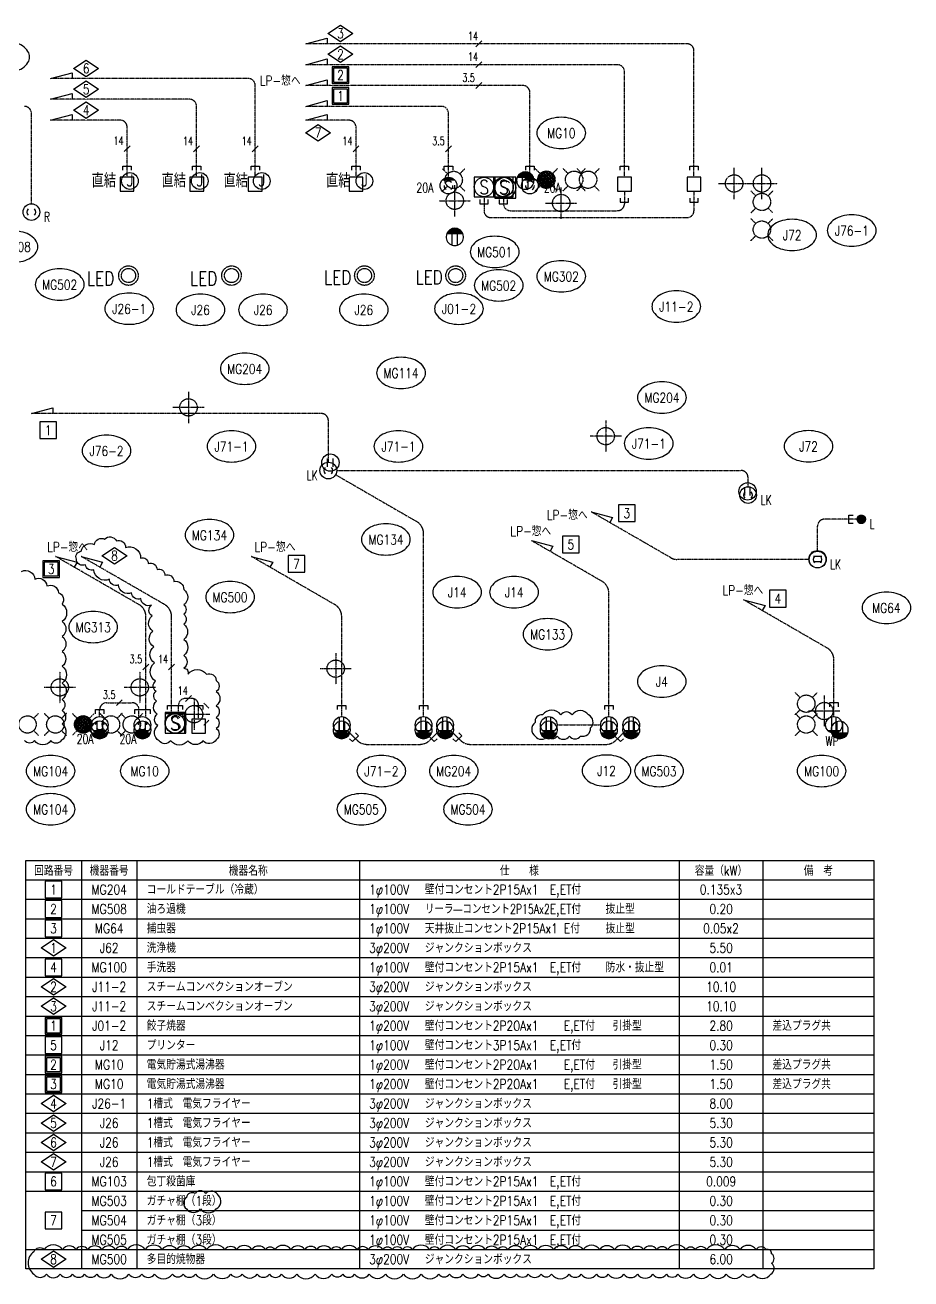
# Model space of a CAD drawing. Header units: millimetres. Extents: x -27087 to 36981, y 13799 to 34987.
# Drawn here: x 30611 to 36981, y 13799 to 22820 of the extents above; entities that cross this region are included whole.
import ezdxf
from ezdxf.enums import TextEntityAlignment as Align

# ---------------------------------------------------------------- set-up
doc = ezdxf.new("R2010")
doc.units = ezdxf.units.MM
doc.header["$LTSCALE"] = 0.2
doc.set_wipeout_variables(frame=1)
doc.linetypes.add('CENTER', pattern=[50.8, 31.75, -6.35, 6.35, -6.35])
doc.linetypes.add('HIDDEN', pattern=[9.525, 6.35, -3.175])
doc.layers.get('Defpoints').update_dxf_attribs({"color": 5})
for name, color, linetype in [('1_シンボル', 2, 'Continuous'), ('1_乗数', 3, 'Continuous'), ('1_回路番号', 4, 'Continuous'), ('1_文字', 3, 'Continuous'), ('1_機器番号', 3, 'Continuous'), ('1_表', 7, 'Continuous'), ('1_配線_1', 1, 'Continuous'), ('1_配線_4', 1, 'CENTER'), ('A_什器', 9, 'HIDDEN')]:
    doc.layers.add(name, color=color, linetype=linetype)
doc.layers.add('1_追加変更', color=10, linetype='Continuous', plot=False)
doc.styles.get("Standard").update_dxf_attribs({"font": 'simplex.shx', "width": 0.8, "bigfont": 'extfont2.shx'})

# ---------------------------------------------------------------- blocks, each defined once
blk = doc.blocks.new('INS-G773T')
at = {"color": 0}
for p, q in [((-57.9, 23.5), (57.9, 23.5)), ((-51, 23.5), (-55.7, 28.3)), ((-42.1, 23.5), (-52.5, 33.9)), ((-33.3, 23.5), (-48.8, 39)), ((-24.5, 23.5), (-44.7, 43.7)), ((-15.6, 23.5), (-40.1, 48)), ((-6.8, 23.5), (-35, 51.8)), ((2.1, 23.5), (-29.5, 55.1)), ((10.9, 23.5), (-23.5, 57.9)), ((-20, -59.2), (-20, 23.5)), ((19.7, 23.5), (-16.9, 60.2)), ((28.6, 23.5), (-9.7, 61.7)), ((37.4, 23.5), (-1.6, 62.5)), ((46.2, 23.5), (7.7, 62)), ((55.1, 23.5), (19.1, 59.5)), ((20, -59.2), (20, 23.5)), ((50.2, 37.2), (37.2, 50.2))]:
    blk.add_line(p, q, dxfattribs=at)
for start, end in [(157.91387, 22.08613), (22.08613, 157.91387)]:
    blk.add_arc((0, 0), 62.5, start, end, dxfattribs=at)
blk = doc.blocks.new('INS-GJUIF')
at = {"color": 0}
blk.add_lwpolyline([(163.8, -40.1, 0.144506), (175.6, 0, 0.144506), (163.8, 40.1, 0.107176), (124.2, 79.5, 0.077741), (70.1, 103.4, 0.064924), (0, 112.5, 0.064924), (-70.1, 103.4, 0.077741), (-124.2, 79.5, 0.107176), (-163.8, 40.1, 0.144506), (-175.6, 0, 0.144506), (-163.8, -40.1, 0.107176), (-124.2, -79.5, 0.077741), (-70.1, -103.4, 0.064924), (0, -112.5, 0.064924), (70.1, -103.4, 0.077741), (124.2, -79.5, 0.107176), (163.8, -40.1)], format="xyb", dxfattribs=at)
blk = doc.blocks.new('INS-G5H7H')
at = {"color": 0}
blk.add_circle((0, 0), 60, dxfattribs=at)
at = {"color": 0, "width": 0.8}
blk.add_text('Ｊ', height=100, dxfattribs=at).set_placement((0, 0), align=Align.MIDDLE)
blk = doc.blocks.new('INS-G43KY')
at = {"color": 0}
blk.add_lwpolyline([(75, -75), (75, 75), (-75, 75), (-75, -75)], close=True, dxfattribs=at)
blk.add_circle((0, 0), 75, dxfattribs=at)
blk.add_text('S', height=100, rotation=180, dxfattribs=at).set_placement((0, 0), align=Align.MIDDLE_CENTER)
blk = doc.blocks.new('INS-G8806')
at = {"color": 0}
for p, q in [((-57.9, 23.5), (57.9, 23.5)), ((-51, 23.5), (-55.7, 28.3)), ((-42.1, 23.5), (-52.5, 33.9)), ((-33.3, 23.5), (-48.8, 39)), ((-24.5, 23.5), (-44.7, 43.7)), ((-15.6, 23.5), (-40.1, 48)), ((-6.8, 23.5), (-35, 51.8)), ((2.1, 23.5), (-29.5, 55.1)), ((10.9, 23.5), (-23.5, 57.9)), ((-20, -59.2), (-20, 23.5)), ((19.7, 23.5), (-16.9, 60.2)), ((28.6, 23.5), (-9.7, 61.7)), ((37.4, 23.5), (-1.6, 62.5)), ((46.2, 23.5), (7.7, 62)), ((55.1, 23.5), (19.1, 59.5)), ((20, -59.2), (20, 23.5)), ((50.2, 37.2), (37.2, 50.2))]:
    blk.add_line(p, q, dxfattribs=at)
for start, end in [(157.91387, 22.08613), (22.08613, 157.91387)]:
    blk.add_arc((0, 0), 62.5, start, end, dxfattribs=at)
blk = doc.blocks.new('INS-G5VQ8')
at = {"color": 0}
for p, q in [((30, 20), (-30, 20)), ((30, -20), (-30, -20))]:
    blk.add_line(p, q, dxfattribs=at)
blk.add_circle((0, 0), 62.5, dxfattribs=at)
blk = doc.blocks.new('INS-GC8IQ')
at = {"color": 0}
for p, q in [((-79.5, 79.5), (-44.2, 44.2)), ((-2.6, 62.4), (-62.4, 2.6)), ((6, 62.2), (-62.2, -6)), ((-12.7, 61.2), (-61.2, 12.7)), ((13.6, 61), (-61, -13.6)), ((20.5, 59), (-59, -20.5)), ((-25.8, 56.9), (-56.9, 25.8)), ((26.8, 56.5), (-56.5, -26.8)), ((32.5, 53.4), (-53.4, -32.5)), ((37.8, 49.8), (-49.8, -37.8)), ((42.6, 45.8), (-45.8, -42.6)), ((46.9, 41.3), (-41.3, -46.9)), ((50.8, 36.4), (-36.4, -50.8)), ((54.3, 31), (-31, -54.3)), ((57.2, 25.1), (-25.1, -57.2)), ((59.7, 18.7), (-18.6, -59.7)), ((61.4, 11.6), (-11.6, -61.4)), ((62.4, 3.7), (-3.7, -62.4)), ((44.2, 44.2), (79.5, 79.5)), ((-79.5, -79.5), (-44.2, -44.2)), ((62.3, -5.2), (5.2, -62.3)), ((60.4, -15.9), (15.9, -60.4)), ((54.4, -30.8), (30.8, -54.4)), ((44.2, -44.2), (79.5, -79.5))]:
    blk.add_line(p, q, dxfattribs=at)
blk.add_circle((0, 0), 62.5, dxfattribs=at)
blk = doc.blocks.new('O-ｺﾝｾﾝﾄ抜け止め')
at = {"color": 0, "linetype": 'ByBlock'}
blk.add_circle((0, 0), 150, dxfattribs=at)
for start, end in [(135, 225), (315, 45)]:
    blk.add_arc((0, 0), 80, start, end, dxfattribs=at)
blk = doc.blocks.new('O-ｺﾝｾﾝﾄW')
at = {"linetype": 'ByBlock'}
blk.add_hatch(color=0, dxfattribs=at).paths.add_polyline_path([(112, 50), (-112, 50, 0.447214)])
at = {"color": 0, "linetype": 'ByBlock'}
for p, q in [((-40, 50), (-40, 295)), ((40, 50), (40, 295)), ((-112, 50), (112, 50))]:
    blk.add_line(p, q, dxfattribs=at)
blk.add_circle((0, 150), 150, dxfattribs=at)
blk = doc.blocks.new('C-条数1')
at = {"color": 0, "linetype": 'ByBlock'}
blk.add_line((-106, -106), (106, 106), dxfattribs=at)
blk = doc.blocks.new('C-ｼﾞｬﾝｸｼｮﾝﾎﾞｯｸｽ')
at = {"color": 0, "linetype": 'ByBlock'}
blk.add_lwpolyline([(-100, -100), (100, -100), (100, 100), (-100, 100)], close=True, dxfattribs=at)
blk = doc.blocks.new('ハイプロスイッチ')
at = {"color": 0, "linetype": 'ByBlock'}
blk.add_lwpolyline([(-179, -172), (171, -172), (171, 178), (-179, 178)], close=True, dxfattribs=at)
blk.add_circle((-4, 3), 175, dxfattribs=at)
at = {"color": 0, "linetype": 'ByBlock', "width": 0.8}
blk.add_text('S', height=250, dxfattribs=at).set_placement((0, 0), align=Align.MIDDLE)
blk = doc.blocks.new('L-SW')
at = {"linetype": 'ByBlock'}
h = blk.add_hatch(dxfattribs=at)
h.set_pattern_fill('LINE', color=0, style=0)
h.set_pattern_definition([(0, (-30500, -9025), (0, 3.175), [])])
edge = h.paths.add_edge_path()
edge.add_arc((0, 75), 75, 0, 360)
at = {"color": 0, "linetype": 'ByBlock'}
blk.add_circle((0, 75), 75, dxfattribs=at)
blk = doc.blocks.new('O-ｺﾝｾﾝﾄ引掛け3PE付')
at = {"linetype": 'ByBlock'}
h = blk.add_hatch(dxfattribs=at)
h.set_pattern_fill('LINE', color=0, style=0)
h.set_pattern_definition([(0, (-51500, -9750), (0, 3.175), [])])
h.paths.add_polyline_path([(112, 50), (-112, 50, 0.447214)])
at = {"color": 0, "linetype": 'ByBlock'}
blk.add_line((-112, 50), (112, 50), dxfattribs=at)
blk.add_circle((0, 150), 150, dxfattribs=at)
for start, end in [(120, 180), (225, 315), (0, 60)]:
    blk.add_arc((0, 150), 80, start, end, dxfattribs=at)
blk = doc.blocks.new('INS-GAYD2')
at = {"color": 0}
blk.add_lwpolyline([(-75, 75), (-75, -75), (75, -75), (75, 75)], close=True, dxfattribs=at)
blk.add_circle((0, 0), 75, dxfattribs=at)
blk.add_text('S', height=100, dxfattribs=at).set_placement((0, 0), align=Align.MIDDLE_CENTER)

msp = doc.modelspace()

# ---------------------------------------------------------------- linework, layer by layer
at = {"layer": '1_回路番号'}
for points in [[(32878.5, 22699.9), (32788.5, 22759.9), (32878.5, 22819.9), (32968.5, 22759.9), (32878.5, 22699.9)], [(32717.4, 21985), (32627.4, 22045), (32717.4, 22105), (32807.4, 22045), (32717.4, 21985)], [(30716, 19845.1), (30836, 19845.1), (30836, 19965.1), (30716, 19965.1)], [(34878.8, 19247.9), (34998.8, 19247.9), (34998.8, 19367.9), (34878.8, 19367.9)], [(34475.8, 19022.5), (34595.8, 19022.5), (34595.8, 19142.5), (34475.8, 19142.5)], [(30738.1, 18846.4), (30858.1, 18846.4), (30858.1, 18966.4), (30738.1, 18966.4)], [(30748.1, 18856.4), (30848.1, 18856.4), (30848.1, 18956.4), (30748.1, 18956.4)], [(32502.2, 18883.1), (32622.2, 18883.1), (32622.2, 19003.1), (32502.2, 19003.1)], [(35964.8, 18633.2), (36084.8, 18633.2), (36084.8, 18753.2), (35964.8, 18753.2)], [(30755.5, 16540.5), (30875.5, 16540.5), (30875.5, 16660.5), (30755.5, 16660.5)], [(30755.5, 16400.5), (30875.5, 16400.5), (30875.5, 16520.5), (30755.5, 16520.5)], [(30755.5, 16260.5), (30875.5, 16260.5), (30875.5, 16380.5), (30755.5, 16380.5)], [(30815.5, 16120.5), (30725.5, 16180.5), (30815.5, 16240.5), (30905.5, 16180.5), (30815.5, 16120.5)], [(30755.5, 15980.5), (30875.5, 15980.5), (30875.5, 16100.5), (30755.5, 16100.5)], [(30815.5, 15840.5), (30725.5, 15900.5), (30815.5, 15960.5), (30905.5, 15900.5), (30815.5, 15840.5)], [(30815.5, 15700.5), (30725.5, 15760.5), (30815.5, 15820.5), (30905.5, 15760.5), (30815.5, 15700.5)], [(30755.5, 15560.5), (30875.5, 15560.5), (30875.5, 15680.5), (30755.5, 15680.5)], [(30765.5, 15570.5), (30865.5, 15570.5), (30865.5, 15670.5), (30765.5, 15670.5)], [(30755.5, 15420.5), (30875.5, 15420.5), (30875.5, 15540.5), (30755.5, 15540.5)], [(30755.5, 15280.5), (30875.5, 15280.5), (30875.5, 15400.5), (30755.5, 15400.5)], [(30765.5, 15290.5), (30865.5, 15290.5), (30865.5, 15390.5), (30765.5, 15390.5)], [(30755.5, 15140.5), (30875.5, 15140.5), (30875.5, 15260.5), (30755.5, 15260.5)], [(30765.5, 15150.5), (30865.5, 15150.5), (30865.5, 15250.5), (30765.5, 15250.5)], [(30815.5, 15000.5), (30725.5, 15060.5), (30815.5, 15120.5), (30905.5, 15060.5), (30815.5, 15000.5)], [(30815.5, 14860.5), (30725.5, 14920.5), (30815.5, 14980.5), (30905.5, 14920.5), (30815.5, 14860.5)], [(30815.5, 14720.5), (30725.5, 14780.5), (30815.5, 14840.5), (30905.5, 14780.5), (30815.5, 14720.5)], [(30815.5, 14580.5), (30725.5, 14640.5), (30815.5, 14700.5), (30905.5, 14640.5), (30815.5, 14580.5)], [(30755.5, 14440.5), (30875.5, 14440.5), (30875.5, 14560.5), (30755.5, 14560.5)], [(30755.5, 14160.5), (30875.5, 14160.5), (30875.5, 14280.5), (30755.5, 14280.5)], [(30815.5, 13880.5), (30725.5, 13940.5), (30815.5, 14000.5), (30905.5, 13940.5), (30815.5, 13880.5)]]:
    msp.add_lwpolyline(points, close=True, dxfattribs=at)
msp.add_lwpolyline([(30585.1, 18889.8, -0.520567), (30681.4, 18834.2, -0.520567), (30767.6, 18784.5, -0.520567), (30851.2, 18736.2, -0.520567), (30876.9, 18654.6, -0.520567), (30876.9, 18528.3, -0.520567), (30876.9, 18420.9, -0.520567), (30876.9, 18313.1, -0.520567), (30876.9, 18207.2, -0.520567), (30876.9, 18084.9, -0.520567), (30876.9, 17968.6, -0.520567), (30876.9, 17889.3, -0.520567), (30876.9, 17791.7, -0.520567), (30870.1, 17672.3, -0.520567), (30796.7, 17672.3, -0.520567), (30678.8, 17672.3, -0.520567), (30607.4, 17672.3, -0.520567)], format="xyb", dxfattribs=at)
at = {"layer": '1_表', "color": 3}
for p, q in [((31015.5, 16810.5), (31015.5, 13870.5)), ((31415.5, 16810.5), (31415.5, 13870.5)), ((33015.5, 16810.5), (33015.5, 13870.5)), ((35315.5, 16810.5), (35315.5, 13870.5)), ((35915.5, 16810.5), (35915.5, 13870.5))]:
    msp.add_line(p, q, dxfattribs=at)
at = {"layer": '1_表'}
for p, q in [((30615.5, 16670.5), (36715.5, 16670.5)), ((30615.5, 16530.5), (36715.5, 16530.5)), ((30615.5, 16390.5), (36715.5, 16390.5)), ((30615.5, 16250.5), (36715.5, 16250.5)), ((30615.5, 16110.5), (36715.5, 16110.5)), ((30615.5, 15970.5), (36715.5, 15970.5)), ((30615.5, 15830.5), (36715.5, 15830.5)), ((30615.5, 15690.5), (36715.5, 15690.5)), ((30615.5, 15550.5), (36715.5, 15550.5)), ((30615.5, 15410.5), (36715.5, 15410.5)), ((30615.5, 15270.5), (36715.5, 15270.5)), ((30615.5, 15130.5), (36715.5, 15130.5)), ((30615.5, 14990.5), (36715.5, 14990.5)), ((30615.5, 14850.5), (36715.5, 14850.5)), ((30615.5, 14710.5), (36715.5, 14710.5)), ((30615.5, 14570.5), (36715.5, 14570.5)), ((30615.5, 14430.5), (36715.5, 14430.5)), ((31015.5, 14290.5), (36715.5, 14290.5)), ((31015.5, 14150.5), (36715.5, 14150.5)), ((30615.5, 14010.5), (36715.5, 14010.5))]:
    msp.add_line(p, q, dxfattribs=at)
at = {"layer": '1_表', "color": 2}
msp.add_lwpolyline([(36715.5, 16810.5), (36715.5, 13870.5), (30615.5, 13870.5), (30615.5, 16810.5)], close=True, dxfattribs=at)
at = {"layer": '1_追加変更'}
for points in [[(34278.9, 17705, 0.520567), (34367.4, 17705, 0.520567), (34437.3, 17705, 0.520567), (34525.7, 17705, 0.520567), (34605, 17705, 0.520567), (34677.9, 17763.7, 0.520567), (34663.2, 17856.9, 0.520567), (34544.1, 17856.9, 0.520567), (34463.4, 17856.9, 0.520567), (34332, 17856.9, 0.520567), (34278.9, 17801.4, 0.520567)], [(31771.4, 14303.4, 0.520567), (31871.6, 14303.4, 0.520567), (31985.4, 14303.4, 0.520567), (32001.9, 14398.2, 0.520567), (31910, 14413.8, 0.520567), (31833.4, 14413.8, 0.520567), (31771.4, 14385.9, 0.520567)], [(30674.2, 13833.5, 0.520567), (30764.3, 13833.5, 0.520567), (30862.7, 13833.5, 0.520567), (30952.7, 13833.5, 0.520567), (31039, 13833.5, 0.520567), (31126.9, 13833.5, 0.520567), (31229.5, 13833.5, 0.520567), (31357.4, 13833.5, 0.520567), (31450.5, 13833.5, 0.520567), (31542.3, 13833.5, 0.520567), (31669.9, 13833.5, 0.520567), (31748.6, 13833.5, 0.520567), (31836.1, 13833.5, 0.520567), (31966.6, 13833.5, 0.520567), (32090.6, 13833.5, 0.520567), (32172.9, 13833.5, 0.520567), (32280, 13833.5, 0.520567), (32367.3, 13833.5, 0.520567), (32455.8, 13833.5, 0.520567), (32564, 13833.5, 0.520567), (32696.2, 13833.5, 0.520567), (32816.8, 13833.5, 0.520567), (32895.5, 13833.5, 0.520567), (32980.6, 13833.5, 0.520567), (33085.8, 13833.5, 0.520567), (33202.7, 13833.5, 0.520567), (33331.8, 13833.5, 0.520567), (33459.9, 13833.5, 0.520567), (33585.6, 13833.5, 0.520567), (33663.9, 13833.5, 0.520567), (33759.9, 13833.5, 0.520567), (33872.5, 13833.5, 0.520567), (33940, 13833.5, 0.520567), (34054.9, 13833.5, 0.520567), (34144.9, 13833.5, 0.520567), (34229.4, 13833.5, 0.520567), (34322.1, 13833.5, 0.520567), (34397.4, 13833.5, 0.520567), (34522.9, 13833.5, 0.520567), (34610.5, 13833.5, 0.520567), (34719.5, 13833.5, 0.520567), (34804.8, 13833.5, 0.520567), (34917, 13833.5, 0.520567), (35014.3, 13833.5, 0.520567), (35125.4, 13833.5, 0.520567), (35222.9, 13833.5, 0.520567), (35305.7, 13833.5, 0.520567), (35416.6, 13833.5, 0.520567), (35535.5, 13833.5, 0.520567), (35653.6, 13833.5, 0.520567), (35773.2, 13833.5, 0.520567), (35852.6, 13833.5, 0.520567), (35974.6, 13833.5, 0.520567), (35979.3, 13911.5, 0.520567), (35979.3, 13980.5, 0.520567), (35941.2, 14010.5, 0.520567), (35867, 14010.5, 0.520567), (35752.3, 14010.5, 0.520567), (35642.3, 14010.5, 0.520567), (35512.1, 14010.5, 0.520567), (35430.6, 14010.5, 0.520567), (35363.3, 14010.5, 0.520567), (35230.9, 14010.5, 0.520567), (35153.2, 14010.5, 0.520567), (35057.9, 14010.5, 0.520567), (34969.5, 14010.5, 0.520567), (34848.4, 14010.5, 0.520567), (34743.4, 14010.5, 0.520567), (34624, 14010.5, 0.520567), (34518, 14010.5, 0.520567), (34412.1, 14010.5, 0.520567), (34298.4, 14010.5, 0.520567), (34188.8, 14010.5, 0.520567), (34082.8, 14010.5, 0.520567), (34011.8, 14010.5, 0.520567), (33919.3, 14010.5, 0.520567), (33811.5, 14010.5, 0.520567), (33708.6, 14010.5, 0.520567), (33590.9, 14010.5, 0.520567), (33519.6, 14010.5, 0.520567), (33396, 14010.5, 0.520567), (33323.8, 14010.5, 0.520567), (33249.7, 14010.5, 0.520567), (33183, 14010.5, 0.520567), (33079, 14010.5, 0.520567), (32997.7, 14010.5, 0.520567), (32885.4, 14010.5, 0.520567), (32812.6, 14010.5, 0.520567), (32708.6, 14010.5, 0.520567), (32622, 14010.5, 0.520567), (32522.7, 14010.5, 0.520567), (32408, 14010.5, 0.520567), (32340, 14010.5, 0.520567), (32242.6, 14010.5, 0.520567), (32131.1, 14010.5, 0.520567), (32048, 14010.5, 0.520567), (31916.1, 14010.5, 0.520567), (31803.7, 14010.5, 0.520567), (31701.8, 14010.5, 0.520567), (31596.8, 14010.5, 0.520567), (31473.8, 14010.5, 0.520567), (31346.6, 14010.5, 0.520567), (31261.5, 14010.5, 0.520567), (31163, 14010.5, 0.520567), (31061.4, 14010.5, 0.520567), (30977.6, 14010.5, 0.520567), (30879.8, 14010.5, 0.520567), (30747.2, 14010.5, 0.520567), (30674.2, 13994.4, 0.520567)]]:
    msp.add_lwpolyline(points, format="xyb", close=True, dxfattribs=at)
at = {"layer": '1_配線_1'}
for points in [[(32628.8, 22684.9), (32783.3, 22726.3), (32783.3, 22684.9)], [(32628.8, 22534.9), (32783.3, 22576.3), (32783.3, 22534.9)], [(30794.5, 22435.9), (30949, 22477.3), (30949, 22435.9)], [(32628.8, 22384.9), (32783.3, 22426.3), (32783.3, 22384.9)], [(30794.5, 22285.9), (30949, 22327.3), (30949, 22285.9)], [(32628.8, 22234.9), (32783.3, 22276.3), (32783.3, 22234.9)], [(30794.5, 22135.9), (30949, 22177.3), (30949, 22135.9)], [(32628.8, 22134.9), (32783.3, 22176.3), (32783.3, 22134.9)], [(31314.5, 21775.9), (31314.5, 21805.9), (31374.5, 21805.9), (31374.5, 21775.9)], [(31814, 21774.9), (31814, 21804.9), (31874, 21804.9), (31874, 21774.9)], [(32235.9, 21774.9), (32235.9, 21804.9), (32295.9, 21804.9), (32295.9, 21774.9)], [(32960.7, 21774.9), (32960.7, 21804.9), (33020.7, 21804.9), (33020.7, 21774.9)], [(33625.7, 21774.9), (33625.7, 21804.9), (33685.7, 21804.9), (33685.7, 21774.9)], [(34211, 21774.9), (34211, 21804.9), (34271, 21804.9), (34271, 21774.9)], [(34891, 21774.9), (34891, 21804.9), (34951, 21804.9), (34951, 21774.9)], [(35391, 21774.9), (35391, 21804.9), (35451, 21804.9), (35451, 21774.9)], [(33881, 21564.8), (33881, 21534.8), (33941, 21534.8), (33941, 21564.8)], [(34021, 21564.1), (34021, 21534.1), (34081, 21534.1), (34081, 21564.1)], [(34891, 21574.9), (34891, 21544.9), (34951, 21544.9), (34951, 21574.9)], [(35391, 21574.9), (35391, 21544.9), (35451, 21544.9), (35451, 21574.9)], [(30656, 20025.1), (30810.5, 20066.5), (30810.5, 20025.1)], [(34681.6, 19318.3), (34836.1, 19276.9), (34815.4, 19241)], [(36564.8, 19234.8), (36534.8, 19234.8), (36534.8, 19294.8), (36564.8, 19294.8)], [(34251.8, 19111.3), (34406.4, 19069.9), (34385.7, 19034)], [(30829.8, 18997.3), (30984.3, 18955.9), (30963.6, 18920)], [(31014, 18997.6), (31168.6, 18956.2), (31147.9, 18920.4)], [(32237.7, 18997.3), (32392.2, 18955.9), (32371.5, 18920)], [(35777.3, 18685.5), (35931.9, 18644.1), (35911.2, 18608.2)], [(31117.1, 17864.8), (31117.1, 17894.8), (31177.1, 17894.8), (31177.1, 17864.8)], [(31399.6, 17864.8), (31399.6, 17894.8), (31509.6, 17894.8), (31509.6, 17864.8)], [(31633.9, 17895.2), (31633.9, 17925.2), (31743.9, 17925.2), (31743.9, 17895.2)], [(31828.9, 17895.2), (31828.9, 17925.2), (31888.9, 17925.2), (31888.9, 17895.2)], [(32857.8, 17894.8), (32857.8, 17924.8), (32917.8, 17924.8), (32917.8, 17894.8)], [(33446.3, 17894.8), (33446.3, 17924.8), (33506.3, 17924.8), (33506.3, 17894.8)], [(34779.3, 17894.8), (34779.3, 17924.8), (34839.3, 17924.8), (34839.3, 17894.8)], [(36397.5, 17915), (36397.5, 17945), (36457.5, 17945), (36457.5, 17915)], [(32986.8, 17728.3), (33008.1, 17707), (32965.6, 17664.6), (32944.4, 17685.8)], [(33532.1, 17728.3), (33510.9, 17707), (33553.3, 17664.6), (33574.5, 17685.8)], [(33730.1, 17728.3), (33751.3, 17707), (33708.9, 17664.6), (33687.7, 17685.8)], [(34870.7, 17728.3), (34849.5, 17707), (34892, 17664.6), (34913.2, 17685.8)]]:
    msp.add_lwpolyline(points, dxfattribs=at)
at = {"layer": '1_配線_4'}
for p, q in [((35371, 22684.9), (32628.8, 22684.9)), ((35421, 21724.9), (35421, 22634.9)), ((34871, 22534.9), (32628.8, 22534.9)), ((34921, 21724.9), (34921, 22484.9)), ((32215.9, 22435.9), (30794.5, 22435.9)), ((32265.9, 21724.9), (32265.9, 22385.9)), ((34191, 22384.9), (32628.8, 22384.9)), ((31794, 22285.9), (30794.5, 22285.9)), ((34241, 21724.9), (34241, 22334.9)), ((31844, 21724.9), (31844, 22235.9)), ((33605.7, 22234.9), (32628.8, 22234.9)), ((30656.2, 21534.9), (30656.2, 22184.9)), ((31294.5, 22135.9), (30794.5, 22135.9)), ((32940.7, 22134.9), (32628.8, 22134.9)), ((33655.7, 21724.9), (33655.7, 22184.9)), ((31344.5, 21724.9), (31344.5, 22085.9)), ((32990.7, 21724.9), (32990.7, 22084.9)), ((33911, 21584.9), (33911, 21484.7)), ((34051, 21584.7), (34051, 21534.7)), ((34921, 21624.9), (34921, 21534.7)), ((35421, 21624.9), (35421, 21484.7)), ((34101, 21484.7), (34871, 21484.7)), ((33961, 21434.7), (35371, 21434.7)), ((32741.6, 20025.1), (30656, 20025.1)), ((32791.6, 19675.1), (32791.6, 19975.1)), ((32843.6, 19585.1), (33426.3, 19248.6)), ((32854.1, 19615.1), (35759.7, 19615.1)), ((35809.7, 19501), (35809.7, 19565.1)), ((35253.6, 18988.1), (34681.6, 19318.3)), ((36309.4, 19034.7), (36309.4, 19214.8)), ((36593.8, 19264.8), (36359.4, 19264.8)), ((33476.3, 17844.8), (33476.3, 19162)), ((34759.3, 18818.3), (34251.8, 19111.3)), ((31429.9, 18650.8), (30829.8, 18997.3)), ((31614.2, 18651.1), (31014, 18997.6)), ((32837.8, 18650.8), (32237.7, 18997.3)), ((36246.9, 18974.7), (35303.6, 18974.7)), ((34809.3, 17844.8), (34809.3, 18731.7)), ((36377.5, 18339), (35777.3, 18685.5)), ((31479.9, 17839.4), (31479.9, 18564.2)), ((31664.2, 17865.2), (31664.2, 18564.5)), ((32887.8, 17844.8), (32887.8, 18564.2)), ((36427.5, 17844.9), (36427.5, 18252.4)), ((31808.9, 17975.2), (31763.6, 17975.2)), ((31147.1, 17844.8), (31147.1, 17894.8)), ((31197.1, 17944.8), (31379.9, 17944.8)), ((31429.9, 17839.4), (31429.9, 17894.8)), ((31713.6, 17865.2), (31713.6, 17925.2)), ((31858.9, 17825.2), (31858.9, 17925.2)), ((34436.3, 17784.8), (34749.3, 17784.8)), ((32930.3, 17742.4), (32998.4, 17674.3)), ((33588.7, 17742.4), (33520.5, 17674.3)), ((33673.5, 17742.4), (33741.7, 17674.3)), ((34927.3, 17742.4), (34859.2, 17674.3)), ((33069.1, 17645), (33449.8, 17645)), ((33812.4, 17645), (34788.5, 17645))]:
    msp.add_line(p, q, dxfattribs=at)
for centre, radius, start, end in [((35371, 22634.9), 50, 0, 90), ((34871, 22484.9), 50, 0, 90), ((32215.9, 22385.9), 50, 0, 90), ((34191, 22334.9), 50, 0, 90), ((31794, 22235.9), 50, 0, 90), ((30606.2, 22184.9), 50, 0, 90), ((33605.7, 22184.9), 50, 0, 90), ((31294.5, 22085.9), 50, 0, 90), ((32940.7, 22084.9), 50, 0, 90), ((33961, 21484.7), 50, 180, 270), ((34101, 21534.7), 50, 180, 270), ((34871, 21534.7), 50, 270, 0), ((35371, 21484.7), 50, 270, 0), ((32741.6, 19975.1), 50, 0, 90), ((35759.7, 19565.1), 50, 0, 90), ((33376.3, 19162), 100, 0, 60), ((36359.4, 19214.8), 50, 90, 180), ((35303.6, 19074.7), 100, 240, 270), ((34709.3, 18731.7), 100, 0, 60), ((31379.9, 18564.2), 100, 0, 60), ((31564.2, 18564.5), 100, 0, 60), ((32787.8, 18564.2), 100, 0, 60), ((36327.5, 18252.4), 100, 0, 60), ((31763.6, 17925.2), 50, 90, 180), ((31808.9, 17925.2), 50, 0, 90), ((31197.1, 17894.8), 50, 90, 180), ((31379.9, 17894.8), 50, 0, 90), ((33069.1, 17745), 100, 225, 270), ((33449.8, 17745), 100, 270, 315), ((33812.4, 17745), 100, 225, 270), ((34788.5, 17745), 100, 270, 315)]:
    msp.add_arc(centre, radius, start, end, dxfattribs=at)
at = {"layer": 'A_什器'}
for points in [[(33613.1, 21785.2), (33648.5, 21749.8)], [(33736.9, 21749.8), (33772.2, 21785.2)], [(34279.8, 21786.9), (34315.1, 21751.5)], [(34397.1, 21657.5), (34309.5, 21745.1)], [(34401.9, 21661.6), (34313.5, 21749.9)], [(34406.2, 21666.1), (34318, 21754.3)], [(34410.1, 21671), (34323, 21758.2)], [(34413.6, 21676.4), (34328.3, 21761.6)], [(34416.6, 21682.3), (34334.2, 21764.6)], [(34419, 21688.7), (34340.7, 21767)], [(34420.7, 21695.8), (34347.7, 21768.8)], [(34421.7, 21703.6), (34355.6, 21769.7)], [(34421.6, 21712.6), (34364.5, 21769.6)], [(34419.7, 21723.3), (34375.2, 21767.8)], [(34413.7, 21738.2), (34390.1, 21761.7)], [(34403.5, 21751.5), (34438.9, 21786.9)], [(34479.8, 21786.9), (34515.1, 21751.5)], [(34579.8, 21786.9), (34615.1, 21751.5)], [(34603.5, 21751.5), (34638.9, 21786.9)], [(34703.5, 21751.5), (34738.9, 21786.9)], [(35710, 21568), (35710, 21793)], [(35910, 21568), (35910, 21793)], [(33613.1, 21626.1), (33648.5, 21661.5)], [(33700.8, 21443.4), (33700.8, 21668.4)], [(33736.9, 21661.5), (33772.2, 21626.1)], [(34279.8, 21627.8), (34315.1, 21663.2)], [(34356.7, 21644.9), (34296.9, 21704.7)], [(34365.3, 21645.1), (34297.1, 21713.3)], [(34346.6, 21646.2), (34298.1, 21694.6)], [(34372.9, 21646.3), (34298.3, 21721)], [(34379.8, 21648.3), (34300.3, 21727.8)], [(34333.5, 21650.4), (34302.4, 21681.5)], [(34386.1, 21650.9), (34302.8, 21734.1)], [(34391.8, 21654), (34305.9, 21739.9)], [(34403.5, 21663.2), (34438.9, 21627.8)], [(34466.5, 21427), (34466.5, 21652)], [(34479.8, 21627.8), (34515.1, 21663.2)], [(34579.8, 21627.8), (34615.1, 21663.2)], [(34603.5, 21663.2), (34638.9, 21627.8)], [(34703.5, 21663.2), (34738.9, 21627.8)], [(35597.5, 21680.5), (36022.5, 21680.5)], [(35865.3, 21591.8), (35830, 21627.1)], [(35953.7, 21591.8), (35989.1, 21627.1)], [(33588.3, 21555.9), (33813.3, 21555.9)], [(34354, 21539.5), (34579, 21539.5)], [(35830, 21468), (35865.3, 21503.4)], [(35989.1, 21468), (35953.7, 21503.4)], [(35865.3, 21392.6), (35830, 21427.9)], [(35953.7, 21392.6), (35989.1, 21427.9)], [(35830, 21268.8), (35865.3, 21304.2)], [(35989.1, 21268.8), (35953.7, 21304.2)], [(31786.1, 20182), (31786.1, 19957)], [(31898.6, 20069.5), (31673.6, 20069.5)], [(34786.1, 19975), (34786.1, 19750)], [(34898.6, 19862.5), (34673.6, 19862.5)], [(32844.4, 18302), (32844.4, 18077)], [(30860.5, 18167.3), (30860.5, 17942.3)], [(31435.5, 18167.3), (31435.5, 17942.3)], [(32956.9, 18189.5), (32731.9, 18189.5)], [(30973, 18054.8), (30748, 18054.8)], [(31548, 18054.8), (31323, 18054.8)], [(31825.7, 17974.5), (31825.7, 17749.5)], [(36148.7, 18017.4), (36184.1, 17982)], [(36272.4, 17982), (36307.8, 18017.4)], [(36358.2, 17997.4), (36358.2, 17772.4)], [(30707.6, 17867.7), (30672.3, 17832.4)], [(30748.9, 17867.7), (30784.2, 17832.4)], [(30908, 17867.7), (30872.6, 17832.4)], [(31148.9, 17867.7), (31184.2, 17832.4)], [(31308, 17867.7), (31272.6, 17832.4)], [(31298.9, 17867.7), (31334.2, 17832.4)], [(31458, 17867.7), (31422.6, 17832.4)], [(31713.2, 17862), (31938.2, 17862)], [(31896, 17941.7), (31931.3, 17906.3)], [(36148.7, 17858.3), (36184.1, 17893.6)], [(36148.7, 17867.4), (36184.1, 17832)], [(36470.7, 17884.9), (36245.7, 17884.9)], [(36272.4, 17893.6), (36307.8, 17858.3)], [(36272.4, 17832), (36307.8, 17867.4)], [(31931.3, 17817.9), (31896, 17782.6)], [(30672.3, 17744), (30707.6, 17708.6)], [(30784.2, 17744), (30748.9, 17708.6)], [(30872.6, 17744), (30908, 17708.6)], [(31184.2, 17744), (31148.9, 17708.6)], [(31272.6, 17744), (31308, 17708.6)], [(31334.2, 17744), (31298.9, 17708.6)], [(31422.6, 17744), (31458, 17708.6)], [(36148.7, 17708.3), (36184.1, 17743.6)], [(36272.4, 17743.6), (36307.8, 17708.3)]]:
    msp.add_lwpolyline(points, dxfattribs=at)
for centre in [(33692.7, 21705.6), (34359.3, 21707.3), (34559.3, 21707.3), (34659.3, 21707.3), (35710, 21680.5), (35910, 21680.5), (33700.8, 21555.9), (34466.5, 21539.5), (35909.5, 21547.6), (35909.5, 21348.4), (31786.1, 20069.5), (34786.1, 19862.5), (32844.4, 18189.5), (30860.5, 18054.8), (31435.5, 18054.8), (36228.3, 17937.8), (31825.7, 17862), (36358.2, 17884.9), (30628.1, 17788.2), (30828.4, 17788.2), (31228.4, 17788.2), (31378.4, 17788.2), (36228.3, 17787.8)]:
    msp.add_circle(centre, 62.5, dxfattribs=at)
at = {"layer": 'Defpoints', "linetype": 'HIDDEN'}
for centre, radius in [((31354.3, 21017.7), 70.3), ((31354.3, 21017.7), 50.8), ((32095.4, 21017.7), 70.3), ((32095.4, 21017.7), 50.8), ((33051.1, 21017.7), 70.3), ((33051.1, 21017.7), 50.8), ((33707, 21017.7), 70.3), ((33707, 21017.7), 50.8)]:
    msp.add_circle(centre, radius, dxfattribs=at)

# ---------------------------------------------------------------- block references
at = {"layer": '1_シンボル', "linetype": 'Continuous', "lineweight": 0}
for name, p, xscale, yscale, zscale in [('C-ｼﾞｬﾝｸｼｮﾝﾎﾞｯｸｽ', (31343.4, 21674.9), 0.5, 0.5, 0.5), ('C-ｼﾞｬﾝｸｼｮﾝﾎﾞｯｸｽ', (31845.9, 21674.9), 0.5, 0.5, 0.5), ('C-ｼﾞｬﾝｸｼｮﾝﾎﾞｯｸｽ', (32265.9, 21674.9), 0.5, 0.5, 0.5), ('C-ｼﾞｬﾝｸｼｮﾝﾎﾞｯｸｽ', (32990.7, 21674.9), 0.5, 0.5, 0.5), ('C-ｼﾞｬﾝｸｼｮﾝﾎﾞｯｸｽ', (34921, 21674.9), 0.5, 0.5, 0.5), ('C-ｼﾞｬﾝｸｼｮﾝﾎﾞｯｸｽ', (35421, 21674.9), 0.5, 0.5, 0.5), ('C-ｼﾞｬﾝｸｼｮﾝﾎﾞｯｸｽ', (31858.9, 17775.2), 0.5, 0.5, 0.5), ('O-ｺﾝｾﾝﾄW', (32887.8, 17724.8), 0.4, 0.4, 0.4), ('O-ｺﾝｾﾝﾄW', (33476.3, 17724.8), 0.4, 0.4, 0.4), ('O-ｺﾝｾﾝﾄW', (33631.1, 17724.8), 0.4, 0.4, 0.4), ('O-ｺﾝｾﾝﾄW', (34376.3, 17724.8), 0.4, 0.4, 0.4), ('O-ｺﾝｾﾝﾄW', (34809.3, 17724.8), 0.4, 0.4, 0.4), ('O-ｺﾝｾﾝﾄW', (34969.7, 17724.8), 0.4, 0.4, 0.4), ('O-ｺﾝｾﾝﾄW', (36427.5, 17724.9), 0.4, 0.4, 0.4)]:
    msp.add_blockref(name, p, dxfattribs=dict(at, xscale=xscale, yscale=yscale, zscale=zscale))
at = {"layer": '1_シンボル', "lineweight": -2, "xscale": 0.4, "yscale": 0.4, "zscale": 0.4, "rotation": 180}
for p in [(33655.7, 21724.9), (34241, 21724.9)]:
    msp.add_blockref('O-ｺﾝｾﾝﾄ引掛け3PE付', p, dxfattribs=at)
at = {"layer": '1_シンボル', "xscale": 0.4, "yscale": 0.4, "zscale": 0.4}
for name, p in [('ハイプロスイッチ', (33912.7, 21653.8)), ('ハイプロスイッチ', (34052.7, 21653.6)), ('O-ｺﾝｾﾝﾄ抜け止め', (30656.2, 21474.9)), ('O-ｺﾝｾﾝﾄ抜け止め', (32791.6, 19615.1)), ('O-ｺﾝｾﾝﾄ抜け止め', (35809.7, 19438.5)), ('L-SW', (36623.8, 19234.8)), ('O-ｺﾝｾﾝﾄ抜け止め', (36309.4, 18974.7)), ('ハイプロスイッチ', (31690.6, 17794.1))]:
    msp.add_blockref(name, p, dxfattribs=at)
at = {"layer": '1_シンボル', "lineweight": -2, "xscale": 0.4, "yscale": 0.4, "zscale": 0.4}
for p in [(31147.1, 17724.8), (31454.9, 17724.8)]:
    msp.add_blockref('O-ｺﾝｾﾝﾄ引掛け3PE付', p, dxfattribs=at)
at = {"layer": '1_乗数', "linetype": 'Continuous', "lineweight": 0, "xscale": 0.2, "yscale": 0.2, "zscale": 0.2}
for p in [(33873.1, 22684.9), (33873.1, 22534.9), (33873.1, 22384.9), (31344.5, 21930.9), (31844, 21929.9), (32265.9, 21929.9), (32990.7, 21929.9), (33655.7, 21929.9), (31479.9, 18201.8), (31664.2, 18201.8), (31288.5, 17944.8), (31786.5, 17975.2)]:
    msp.add_blockref('C-条数1', p, dxfattribs=at)
at = {"layer": '1_機器番号'}
for p in [(30467.9, 22590.5), (34466.5, 22043.9), (36126.5, 21310.1), (36555.4, 21341.9), (30526.7, 21225.9), (33987.9, 21188), (34466.5, 21012.3), (30859.7, 20953.1), (34016.9, 20947.1), (31359.9, 20779.5), (31871.8, 20771.7), (32321.8, 20771.7), (33046.8, 20771.7), (33731.1, 20779.2), (35294, 20795.4), (32190.5, 20347.3), (33314.5, 20317.3), (35190.5, 20140.3), (31196.4, 19757.1), (32095.5, 19788.9), (33295.5, 19788.9), (35095.5, 19809.8), (36244.8, 19789.6), (31936.9, 19150.9), (33205.5, 19119.4), (32085.2, 18704.7), (33717.7, 18740), (34127, 18740), (36805.3, 18627.6), (31100.5, 18488.9), (34368.4, 18437.3), (35189.7, 18096.9), (30794.3, 17453), (31471, 17453), (33172.8, 17453), (33693.8, 17453), (34791.5, 17455.9), (35169.8, 17453), (36338.8, 17453), (30794.3, 17178), (33029.4, 17178), (33795.8, 17178)]:
    msp.add_blockref('INS-GJUIF', p, dxfattribs=at)
at = {"layer": 'A_什器'}
msp.add_blockref('INS-GC8IQ', (31028.8, 17788.2), dxfattribs=at)
at = {"layer": 'Defpoints'}
for name, p in [('INS-G5H7H', (31364.8, 21698.1)), ('INS-G5H7H', (31867.3, 21698.1)), ('INS-G5H7H', (32313.1, 21698.1)), ('INS-G5H7H', (33050.7, 21698.1)), ('INS-G8806', (34208.2, 21701.3)), ('INS-G43KY', (34064, 21649.8)), ('INS-G773T', (33701.2, 21295.8)), ('INS-G5VQ8', (36309.4, 18977.2)), ('INS-GAYD2', (31692.6, 17800))]:
    msp.add_blockref(name, p, dxfattribs=at)
for name, p, rotation in [('INS-G5VQ8', (32806.1, 19672), 270), ('INS-G5VQ8', (35806.1, 19465), 270), ('INS-G8806', (31147.1, 17748.3), 180), ('INS-G8806', (31454.9, 17748.3), 180), ('INS-G8806', (32887.8, 17748.3), 180), ('INS-G8806', (33476.3, 17748.3), 180), ('INS-G8806', (33631.1, 17748.3), 180), ('INS-G8806', (34376.3, 17748.3), 180), ('INS-G8806', (34809.3, 17748.3), 180), ('INS-G8806', (34969.7, 17748.3), 180), ('INS-G8806', (36468.5, 17748.4), 180)]:
    msp.add_blockref(name, p, dxfattribs=dict(at, rotation=rotation))

# ---------------------------------------------------------------- texts
at = {"layer": '1_乗数', "linetype": 'Continuous', "lineweight": 0, "width": 0.7}
for s, p in [('14', (33795.6, 22711.5)), ('14', (33795.6, 22561.5)), ('3.5', (33755.6, 22411.5)), ('14', (31247, 21957.5)), ('14', (31746.5, 21956.5)), ('14', (32168.5, 21956.5)), ('14', (32893.2, 21956.5)), ('3.5', (33538.2, 21956.5)), ('3.5', (31362.4, 18228.5)), ('14', (31566.7, 18228.5)), ('14', (31708.8, 18001.8)), ('3.5', (31171, 17971.5))]:
    msp.add_text(s, height=60, dxfattribs=at).set_placement(p)
at = {"layer": '1_回路番号', "width": 0.8}
for s, p in [('3', (32878.5, 22759.9)), ('7', (32717.4, 22045)), ('1', (30776, 19905.1)), ('3', (34938.8, 19307.9)), ('5', (34535.8, 19082.5)), ('7', (32562.2, 18943.1)), ('3', (30798.1, 18906.4)), ('4', (36024.8, 18693.2)), ('1', (30815.5, 16600.5)), ('2', (30815.5, 16460.5)), ('3', (30815.5, 16320.5)), ('1', (30815.5, 16180.5)), ('4', (30815.5, 16040.5)), ('2', (30815.5, 15900.5)), ('3', (30815.5, 15760.5)), ('1', (30815.5, 15620.5)), ('5', (30815.5, 15480.5)), ('2', (30815.5, 15340.5)), ('3', (30815.5, 15200.5)), ('4', (30815.5, 15060.5)), ('5', (30815.5, 14920.5)), ('6', (30815.5, 14780.5)), ('7', (30815.5, 14640.5)), ('6', (30815.5, 14500.5)), ('7', (30815.5, 14220.5)), ('8', (30815.5, 13940.5))]:
    msp.add_text(s, height=70, dxfattribs=at).set_placement(p, align=Align.MIDDLE)
at = {"layer": '1_文字'}
for s, width, p in [('LP-惣へ', 0.8, (32298.8, 22384.9)), ('LP-惣へ', 0.8, (34363, 19260)), ('LP-惣へ', 0.8, (34100.3, 19143.6)), ('LP-惣へ', 0.8, (30769, 19029.6)), ('LP-惣へ', 0.8, (32261.5, 19029.6)), ('LP-惣へ', 0.8, (35625.8, 18717.8)), ('コールドテーブル（冷蔵）', 0.8, (31485.5, 16565.5)), ('1φ100V', 0.8, (33085.5, 16565.5)), ('壁付コンセント2P15Ax1', 0.8, (33485.5, 16565.5)), ('E,ET付', 0.8, (34385.5, 16565.5)), ('油ろ過機', 0.8, (31485.5, 16425.5)), ('1φ100V', 0.8, (33085.5, 16425.5)), ('リーラ―コンセント2P15Ax2', 0.7, (33485.5, 16425.5)), ('E,ET付', 0.8, (34385.5, 16425.5)), ('抜止型', 0.8, (34785.5, 16425.5)), ('捕虫器', 0.8, (31485.5, 16285.5)), ('1φ100V', 0.8, (33085.5, 16285.5)), ('天井抜止コンセント2P15Ax1', 0.8, (33485.5, 16285.5)), ('E付', 0.8, (34485.5, 16285.5)), ('抜止型', 0.8, (34785.5, 16285.5)), ('洗浄機', 0.8, (31485.5, 16145.5)), ('3φ200V', 0.8, (33085.5, 16145.5)), ('ジャンクションボックス', 0.8, (33485.5, 16145.5)), ('手洗器', 0.8, (31485.5, 16005.5)), ('1φ100V', 0.8, (33085.5, 16005.5)), ('壁付コンセント2P15Ax1', 0.8, (33485.5, 16005.5)), ('E,ET付', 0.8, (34385.5, 16005.5)), ('防水・抜止型', 0.8, (34785.5, 16005.5)), ('スチームコンベクションオーブン', 0.8, (31485.5, 15865.5)), ('3φ200V', 0.8, (33085.5, 15865.5)), ('ジャンクションボックス', 0.8, (33485.5, 15865.5)), ('スチームコンベクションオーブン', 0.8, (31485.5, 15725.5)), ('3φ200V', 0.8, (33085.5, 15725.5)), ('ジャンクションボックス', 0.8, (33485.5, 15725.5)), ('餃子焼器', 0.8, (31485.5, 15585.5)), ('1φ200V', 0.8, (33085.5, 15585.5)), ('壁付コンセント2P20Ax1', 0.8, (33485.5, 15585.5)), ('E,ET付', 0.8, (34485.5, 15585.5)), ('引掛型', 0.8, (34835.5, 15585.5)), ('差込プラグ共', 0.8, (35985.5, 15585.5)), ('プリンター', 0.8, (31485.5, 15445.5)), ('壁付コンセント3P15Ax1', 0.8, (33485.5, 15445.5)), ('E,ET付', 0.8, (34385.5, 15445.5)), ('1φ100V', 0.8, (33085.5, 15445.5)), ('電気貯湯式湯沸器', 0.8, (31485.5, 15305.5)), ('1φ200V', 0.8, (33085.5, 15305.5)), ('壁付コンセント2P20Ax1', 0.8, (33485.5, 15305.5)), ('E,ET付', 0.8, (34485.5, 15305.5)), ('引掛型', 0.8, (34835.5, 15305.5)), ('差込プラグ共', 0.8, (35985.5, 15305.5)), ('電気貯湯式湯沸器', 0.8, (31485.5, 15165.5)), ('1φ200V', 0.8, (33085.5, 15165.5)), ('壁付コンセント2P20Ax1', 0.8, (33485.5, 15165.5)), ('E,ET付', 0.8, (34485.5, 15165.5)), ('引掛型', 0.8, (34835.5, 15165.5)), ('差込プラグ共', 0.8, (35985.5, 15165.5)), ('1槽式\u3000電気フライヤー', 0.8, (31485.5, 15025.5)), ('3φ200V', 0.8, (33085.5, 15025.5)), ('ジャンクションボックス', 0.8, (33485.5, 15025.5)), ('1槽式\u3000電気フライヤー', 0.8, (31485.5, 14885.5)), ('3φ200V', 0.8, (33085.5, 14885.5)), ('ジャンクションボックス', 0.8, (33485.5, 14885.5)), ('1槽式\u3000電気フライヤー', 0.8, (31485.5, 14745.5)), ('3φ200V', 0.8, (33085.5, 14745.5)), ('ジャンクションボックス', 0.8, (33485.5, 14745.5)), ('1槽式\u3000電気フライヤー', 0.8, (31485.5, 14605.5)), ('3φ200V', 0.8, (33085.5, 14605.5)), ('ジャンクションボックス', 0.8, (33485.5, 14605.5)), ('包丁殺菌庫', 0.8, (31485.5, 14465.5)), ('1φ100V', 0.8, (33085.5, 14465.5)), ('壁付コンセント2P15Ax1', 0.8, (33485.5, 14465.5)), ('E,ET付', 0.8, (34385.5, 14465.5)), ('ガチャ棚（1段）', 0.8, (31485.5, 14325.5)), ('1φ100V', 0.8, (33085.5, 14325.5)), ('壁付コンセント2P15Ax1', 0.8, (33485.5, 14325.5)), ('E,ET付', 0.8, (34385.5, 14325.5)), ('ガチャ棚（3段）', 0.8, (31485.5, 14185.5)), ('1φ100V', 0.8, (33085.5, 14185.5)), ('壁付コンセント2P15Ax1', 0.8, (33485.5, 14185.5)), ('E,ET付', 0.8, (34385.5, 14185.5)), ('ガチャ棚（3段）', 0.8, (31485.5, 14045.5)), ('1φ100V', 0.8, (33085.5, 14045.5)), ('壁付コンセント2P15Ax1', 0.8, (33485.5, 14045.5)), ('E,ET付', 0.8, (34385.5, 14045.5)), ('多目的焼物器', 0.8, (31485.5, 13905.5)), ('3φ200V', 0.8, (33085.5, 13905.5)), ('ジャンクションボックス', 0.8, (33485.5, 13905.5))]:
    msp.add_text(s, height=70, dxfattribs=dict(at, width=width)).set_placement(p)
at = {"layer": '1_文字', "linetype": 'ByBlock', "width": 0.7}
msp.add_text('20A', height=70, rotation=360, dxfattribs=at).set_placement((33425, 21614.9))
for s, p in [('20A', (34341, 21614.9)), ('R', (30746.2, 21404.9)), ('LK', (32635, 19545.1)), ('LK', (35899.7, 19368.5)), ('L', (36683.8, 19194.8)), ('LK', (36399.4, 18904.7)), ('20A', (30981.8, 17649.1)), ('20A', (31289.6, 17649.1)), ('WP', (36367.5, 17634.9))]:
    msp.add_text(s, height=70, dxfattribs=at).set_placement(p)
at = {"layer": '1_文字', "width": 0.8}
for s, p in [('回路番号', (30815.5, 16740.5)), ('機器番号', (31215.5, 16740.5)), ('機器名称', (32215.5, 16740.5)), ('仕\u3000\u3000様', (34165.5, 16740.5)), ('容量（kW）', (35615.5, 16740.5)), ('備\u3000考', (36315.5, 16740.5)), ('MG204', (31215.5, 16600.5)), ('0.135x3', (35615.5, 16600.5)), ('MG508', (31215.5, 16460.5)), ('0.20', (35615.5, 16460.5)), ('MG64', (31215.5, 16320.5)), ('0.05x2', (35615.5, 16320.5)), ('J62', (31215.5, 16180.5)), ('5.50', (35615.5, 16180.5)), ('MG100', (31215.5, 16040.5)), ('0.01', (35615.5, 16040.5)), ('J11-2', (31215.5, 15900.5)), ('10.10', (35615.5, 15900.5)), ('J11-2', (31215.5, 15760.5)), ('10.10', (35615.5, 15760.5)), ('J01-2', (31215.5, 15620.5)), ('2.80', (35615.5, 15620.5)), ('J12', (31215.5, 15480.5)), ('0.30', (35615.5, 15480.5)), ('MG10', (31215.5, 15340.5)), ('1.50', (35615.5, 15340.5)), ('MG10', (31215.5, 15200.5)), ('1.50', (35615.5, 15200.5)), ('J26-1', (31215.5, 15060.5)), ('8.00', (35615.5, 15060.5)), ('J26', (31215.5, 14920.5)), ('5.30', (35615.5, 14920.5)), ('J26', (31215.5, 14780.5)), ('5.30', (35615.5, 14780.5)), ('J26', (31215.5, 14640.5)), ('5.30', (35615.5, 14640.5)), ('MG103', (31215.5, 14500.5)), ('0.009', (35615.5, 14500.5)), ('MG503', (31215.5, 14360.5)), ('0.30', (35615.5, 14360.5)), ('MG504', (31215.5, 14220.5)), ('0.30', (35615.5, 14220.5)), ('MG505', (31215.5, 14080.5)), ('0.30', (35615.5, 14080.5)), ('MG500', (31215.5, 13940.5)), ('6.00', (35615.5, 13940.5))]:
    msp.add_text(s, height=70, dxfattribs=at).set_placement(p, align=Align.MIDDLE)
at = {"layer": '1_機器番号', "width": 0.8}
for s, p in [('MG10', (34466.5, 22007.2)), ('J72', (36126.5, 21273.3)), ('J76-1', (36555.4, 21305.2)), ('MG508', (30526.7, 21189.2)), ('MG501', (33987.9, 21151.3)), ('MG302', (34466.5, 20975.6)), ('MG502', (30859.7, 20916.4)), ('MG502', (34016.9, 20910.3)), ('J26-1', (31359.9, 20742.7)), ('J26', (31871.8, 20735)), ('J26', (32321.8, 20735)), ('J26', (33046.8, 20735)), ('J01-2', (33731.1, 20742.5)), ('J11-2', (35294, 20758.7)), ('MG204', (32190.5, 20310.6)), ('MG114', (33314.5, 20280.6)), ('MG204', (35190.5, 20103.6)), ('J76-2', (31196.4, 19720.4)), ('J71-1', (32095.5, 19752.1)), ('J71-1', (33295.5, 19752.1)), ('J71-1', (35095.5, 19773)), ('J72', (36244.8, 19752.8)), ('MG134', (31936.9, 19114.1)), ('MG134', (33205.5, 19082.7)), ('J14', (33717.7, 18703.3)), ('J14', (34127, 18703.3)), ('MG500', (32085.2, 18668)), ('MG64', (36805.3, 18590.8)), ('MG313', (31100.5, 18452.2)), ('MG133', (34368.4, 18400.6)), ('J4', (35189.7, 18060.2)), ('MG104', (30794.3, 17416.3)), ('MG10', (31471, 17416.3)), ('J71-2', (33172.8, 17416.3)), ('MG204', (33693.8, 17416.3)), ('J12', (34791.5, 17419.2)), ('MG503', (35169.8, 17416.3)), ('MG100', (36338.8, 17416.3)), ('MG104', (30794.3, 17141.3)), ('MG505', (33029.4, 17141.3)), ('MG504', (33795.8, 17141.3))]:
    msp.add_text(s, height=70, dxfattribs=at).set_placement(p, align=Align.CENTER)
at = {"layer": 'Defpoints', "width": 0.8}
for p in [(31089, 21701.4), (31591.6, 21701.4), (32037.4, 21701.4), (32774.9, 21701.4)]:
    msp.add_text('直結', height=100, dxfattribs=at).set_placement(p, align=Align.MIDDLE_LEFT)
at = {"layer": 'Defpoints', "linetype": 'Continuous', "width": 0.8}
for p in [(31055.8, 21046.3), (31796.9, 21046.3), (32761, 21054), (33418.4, 21055.4)]:
    msp.add_text('LED', height=100, dxfattribs=at).set_placement(p, align=Align.TOP_LEFT)

# ---------------------------------------------------------------- next in the draw order: wipeouts: each hides what was drawn before it
for points in [[(31049.7, 22435.9), (30941.7, 22507.9), (31049.7, 22579.9), (31157.7, 22507.9)], [(32808.5, 22389.9), (32948.5, 22389.9), (32948.5, 22529.9), (32808.5, 22529.9)], [(31253.8, 18930.2), (31145.8, 19002.2), (31253.8, 19074.2), (31361.9, 19002.2)]]:
    msp.add_wipeout(points)

# ---------------------------------------------------------------- next in the draw order: linework, layer by layer
at = {"layer": '1_回路番号'}
for points in [[(32878.5, 22549.9), (32788.5, 22609.9), (32878.5, 22669.9), (32968.5, 22609.9), (32878.5, 22549.9)], [(31253.8, 18942.2), (31163.8, 19002.2), (31253.8, 19062.2), (31343.8, 19002.2), (31253.8, 18942.2)]]:
    msp.add_lwpolyline(points, close=True, dxfattribs=at)
at = {"layer": '1_追加変更'}
msp.add_lwpolyline([(31519.9, 18646.9, -0.520567), (31443.5, 18693.7, -0.520567), (31376, 18735, -0.520567), (31282.6, 18792.3, -0.520567), (31216.9, 18832.5, -0.520567), (31105, 18901, -0.520567), (31046.4, 18937, -0.520567), (30979.6, 18977.9, -0.520567), (31014.9, 19033.8, -0.520567), (31109.5, 19083.3, -0.520567), (31182.5, 19121.4, -0.520567), (31267.2, 19108.6, -0.520567), (31333.6, 19061.8, -0.520567), (31441.9, 18985.4, -0.520567), (31496.9, 18946.7, -0.520567), (31559.5, 18902.5, -0.520567), (31616.1, 18862.6, -0.520567), (31681.6, 18816.4, -0.520567), (31751.5, 18759, -0.520567), (31751.5, 18648.7, -0.520567), (31751.5, 18581.3, -0.520567), (31751.5, 18509.6, -0.520567), (31751.5, 18400.5, -0.520567), (31751.5, 18284.2, -0.520567), (31751.5, 18192.3, -0.520567), (31783.2, 18149.8, -0.520567), (31914.8, 18149.8, -0.520567), (31985.6, 18103.8, -0.520567), (31985.6, 18024.7, -0.520567), (31985.6, 17923.1, -0.520567), (31985.6, 17838.5, -0.520567), (31985.6, 17759.4, -0.520567), (31985.6, 17678.4, -0.520567), (31889.9, 17671.4, -0.520567), (31781.7, 17671.4, -0.520567), (31658.4, 17671.4, -0.520567), (31574.4, 17671.4, -0.520567), (31565.9, 17780.2, -0.520567), (31561.5, 17862.8, -0.520567), (31556.6, 17955.4, -0.520567), (31552.8, 18027, -0.520567), (31549, 18098.7, -0.520567), (31541.9, 18231.4, -0.520567), (31535.8, 18347.5, -0.520567), (31529.8, 18460.4, -0.520567), (31524, 18569, -0.520567), (31519.9, 18646.9, -0.520567)], format="xyb", dxfattribs=at)

# ---------------------------------------------------------------- next in the draw order: texts
at = {"layer": '1_回路番号', "width": 0.8}
for s, p in [('2', (32878.5, 22609.9)), ('8', (31253.8, 19002.2))]:
    msp.add_text(s, height=70, dxfattribs=at).set_placement(p, align=Align.MIDDLE)

# ---------------------------------------------------------------- next in the draw order: wipeouts: each hides what was drawn before it
for points in [[(31049.7, 22285.9), (30941.7, 22357.9), (31049.7, 22429.9), (31157.7, 22357.9)], [(32808.5, 22239.9), (32948.5, 22239.9), (32948.5, 22379.9), (32808.5, 22379.9)]]:
    msp.add_wipeout(points)

# ---------------------------------------------------------------- next in the draw order: linework, layer by layer
at = {"layer": '1_回路番号'}
for points in [[(31049.7, 22447.9), (30959.7, 22507.9), (31049.7, 22567.9), (31139.7, 22507.9), (31049.7, 22447.9)], [(32818.5, 22399.9), (32938.5, 22399.9), (32938.5, 22519.9), (32818.5, 22519.9)], [(32828.5, 22409.9), (32928.5, 22409.9), (32928.5, 22509.9), (32828.5, 22509.9)], [(32818.5, 22249.9), (32938.5, 22249.9), (32938.5, 22369.9), (32818.5, 22369.9)], [(32828.5, 22259.9), (32928.5, 22259.9), (32928.5, 22359.9), (32828.5, 22359.9)]]:
    msp.add_lwpolyline(points, close=True, dxfattribs=at)

# ---------------------------------------------------------------- next in the draw order: texts
at = {"layer": '1_回路番号', "width": 0.8}
for s, p in [('6', (31049.7, 22507.9)), ('2', (32878.5, 22459.9)), ('1', (32878.5, 22309.9))]:
    msp.add_text(s, height=70, dxfattribs=at).set_placement(p, align=Align.MIDDLE)

# ---------------------------------------------------------------- next in the draw order: wipeouts: each hides what was drawn before it
msp.add_wipeout([(31049.7, 22135.9), (30941.7, 22207.9), (31049.7, 22279.9), (31157.7, 22207.9)])

# ---------------------------------------------------------------- next in the draw order: linework, layer by layer
at = {"layer": '1_回路番号'}
for points in [[(31049.7, 22297.9), (30959.7, 22357.9), (31049.7, 22417.9), (31139.7, 22357.9), (31049.7, 22297.9)], [(31049.7, 22147.9), (30959.7, 22207.9), (31049.7, 22267.9), (31139.7, 22207.9), (31049.7, 22147.9)]]:
    msp.add_lwpolyline(points, close=True, dxfattribs=at)

# ---------------------------------------------------------------- next in the draw order: texts
at = {"layer": '1_回路番号', "width": 0.8}
for s, p in [('5', (31049.7, 22357.9)), ('4', (31049.7, 22207.9))]:
    msp.add_text(s, height=70, dxfattribs=at).set_placement(p, align=Align.MIDDLE)

doc.saveas('drawing.dxf')
